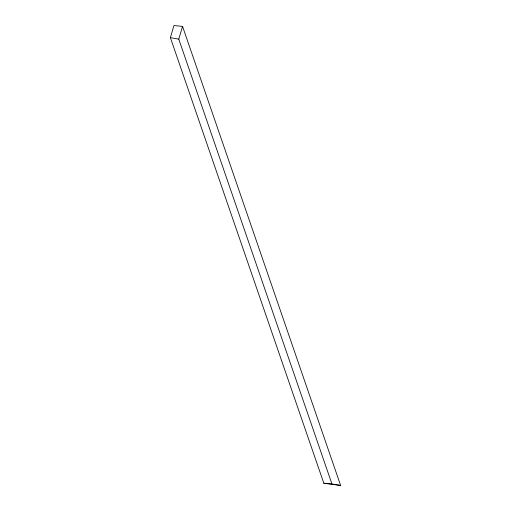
<?xml version="1.0" encoding="UTF-8"?>
<svg xmlns="http://www.w3.org/2000/svg" width="511" height="511" viewBox="0 0 511 511"><rect width="100%" height="100%" fill="white"/><g stroke="black" fill="none" stroke-linecap="round" stroke-linejoin="round"><path stroke-width="0.77" d="M170.38 37.629L173.944 25.55L182.548 26.374L340.62 485.45L323.814 483.227L170.38 37.629L178.773 39.149L331.939 483.974L340.62 485.45M178.773 39.149L182.548 26.374M323.814 483.227L331.939 483.974"/></g></svg>
